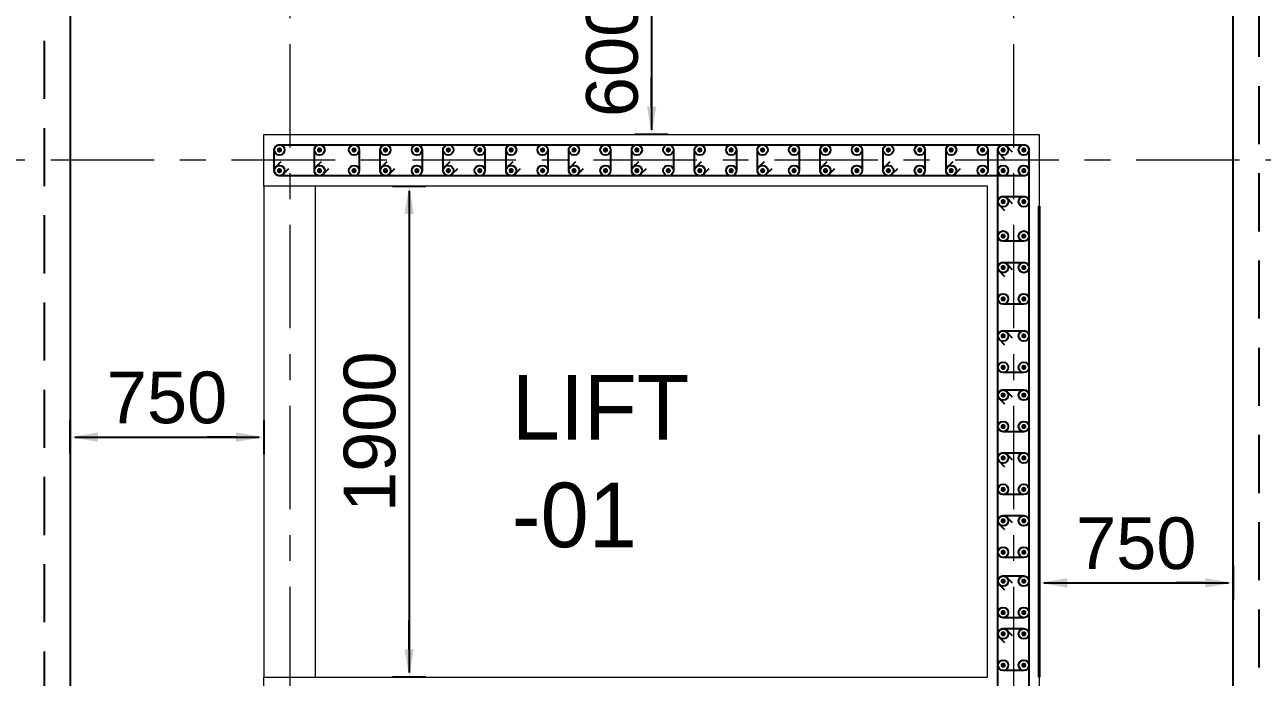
# Model space of a CAD drawing. Extents: x 1878645 to 3043969, y -1160829 to -603973.
# Drawn here: x 2382392 to 2387180, y -637945 to -635420 of the extents above; entities that cross this region are included whole.
import ezdxf

# ---------------------------------------------------------------- set-up
doc = ezdxf.new("R2010")
doc.units = 0
doc.header["$LTSCALE"] = 100
doc.header["$PDMODE"] = 66
doc.linetypes.add('Grids', pattern=[7, 4, -1, 1, -1])
doc.linetypes.add('SCHidden', pattern=[0.375, 0.25, -0.125])
doc.layers.get('Defpoints').update_dxf_attribs({"lineweight": 0})
for name, color, linetype in [('A-ANNO-TEXT', 8, 'Continuous'), ('A-DIMN-100', 5, 'Continuous'), ('Dim', 3, 'Continuous'), ('Footing', 5, 'Continuous'), ('Link', 225, 'Continuous'), ('PCC', 2, 'Continuous'), ('Reinforcement', 4, 'Continuous')]:
    doc.layers.add(name, color=color, linetype=linetype)
for name, color, linetype, lineweight in [('A-GRID', 8, 'Grids', 0), ('A-WALL-BRCK', 7, 'Continuous', 0), ('ECO COL', 6, 'Continuous', 0), ('ECO-COL', 6, 'Continuous', 35)]:
    doc.layers.add(name, color=color, linetype=linetype, lineweight=lineweight)
doc.styles.add('ARIAL', font='arial.ttf')
doc.styles.add('DIM-1', font='ARIALN.TTF')
doc.dimstyles.new('A-150-DIM-EXT_MAIN(FT)', dxfattribs={"dimscale": 0, "dimtxt": 200, "dimasz": 18, "dimexe": 100, "dimexo": 100, "dimgap": 50, "dimtad": 1, "dimdec": 0, "dimdsep": 46, "dimtxsty": 'ARIAL', "dimblk": 'A3', "dimcen": 0.025, "dimse1": 1, "dimse2": 1, "dimclrd": 256, "dimclre": 256, "dimclrt": 7, "dimazin": 2, "dimtfac": 1, "dimtdec": 0, "dimtix": 1, "dimtmove": 2, "dimatfit": 3, "dimldrblk": 'WSA-DOT-100', "dimfxl": 1, "dimtolj": 1, "dimtzin": 0, "dimarcsym": 0})

# ---------------------------------------------------------------- blocks, each defined once
blk = doc.blocks.new('A2')
at = {"layer": 'Dim', "linetype": 'ByBlock', "lineweight": -2, "extrusion": (0, 0, -1)}
blk.add_lwpolyline([(6, 0), (12.2, 0)], dxfattribs=at)
blk.add_solid([(6, -1), (0, 0), (6, 1)], dxfattribs=at)
blk = doc.blocks.new('A3')
at = {"layer": 'Dim', "linetype": 'ByBlock', "lineweight": -2}
blk.add_line((0, 3.59), (0, -3.59), dxfattribs=at)
blk.add_blockref('A2', (0, 0), dxfattribs=at)
blk = doc.blocks.new('*D320')
at = {"layer": 'Defpoints', "color": 0, "transparency": 16777216}
for p in [(2383517.5, -636044.9), (2383517.5, -637944.9), (2383879.3, -637944.9)]:
    blk.add_point(p, dxfattribs=at)
at = {"layer": 'Dim', "lineweight": -2, "transparency": 16777216}
blk.add_line((2383879.3, -636062.9), (2383879.3, -637926.9), dxfattribs=at)
at = {"layer": 'Dim', "lineweight": -2, "transparency": 16777216, "xscale": 18, "yscale": 18, "zscale": 18}
for p, rotation in [((2383879.3, -636044.9), 90), ((2383879.3, -637944.9), 270)]:
    blk.add_blockref('A3', p, dxfattribs=dict(at, rotation=rotation))
at = {"layer": 'Dim', "color": 7, "transparency": 16777216, "insert": (2383727.2, -636994.9), "char_height": 200, "attachment_point": 5, "rotation": 90, "style": 'ARIAL'}
blk.add_mtext('\\A1;1900', dxfattribs=at)
blk = doc.blocks.new('WSA-DOT-100')
at = {"layer": 'A-DIMN-100', "color": 5}
for p, q in [((0, -200), (0, 200)), ((-200, 0), (200, 0))]:
    blk.add_line(p, q, dxfattribs=at)
at = {"layer": 'A-DIMN-100', "color": 1, "const_width": 60}
blk.add_lwpolyline([(-30, 0, 1), (30, 0, 1)], format="xyb", close=True, dxfattribs=at)
blk = doc.blocks.new('*D745')
at = {"layer": 'Defpoints', "color": 0, "transparency": 16777216}
for p in [(2387067.5, -635244.9), (2387067.5, -640844.9), (2387550, -640844.9)]:
    blk.add_point(p, dxfattribs=at)
at = {"layer": 'Dim', "lineweight": -2, "transparency": 16777216}
blk.add_line((2387550, -635262.9), (2387550, -640826.9), dxfattribs=at)
at = {"layer": 'Dim', "lineweight": -2, "transparency": 16777216, "xscale": 18, "yscale": 18, "zscale": 18}
for p, rotation in [((2387550, -635244.9), 90), ((2387550, -640844.9), 270)]:
    blk.add_blockref('A3', p, dxfattribs=dict(at, rotation=rotation))
at = {"layer": 'Dim', "color": 7, "transparency": 16777216, "insert": (2387397.8, -638044.9), "char_height": 200, "attachment_point": 5, "rotation": 90, "style": 'ARIAL'}
blk.add_mtext('\\A1;5600', dxfattribs=at)
blk = doc.blocks.new('*D747')
at = {"layer": 'Defpoints', "color": 0, "transparency": 16777216}
for p in [(2384817.5, -635244.9), (2384817.5, -635844.9), (2384817.5, -635844.9)]:
    blk.add_point(p, dxfattribs=at)
at = {"layer": 'Dim', "lineweight": -2, "transparency": 16777216}
blk.add_line((2384817.5, -635262.9), (2384817.5, -635826.9), dxfattribs=at)
at = {"layer": 'Dim', "lineweight": -2, "transparency": 16777216, "xscale": 18, "yscale": 18, "zscale": 18}
for p, rotation in [((2384817.5, -635244.9), 90), ((2384817.5, -635844.9), 270)]:
    blk.add_blockref('A3', p, dxfattribs=dict(at, rotation=rotation))
at = {"layer": 'Dim', "color": 7, "transparency": 16777216, "insert": (2384665.4, -635544.9), "char_height": 200, "attachment_point": 5, "rotation": 90, "style": 'ARIAL'}
blk.add_mtext('\\A1;600', dxfattribs=at)
blk = doc.blocks.new('*D748')
at = {"layer": 'Defpoints', "color": 0, "transparency": 16777216}
for p in [(2382567.5, -636995.9), (2383317.5, -636995.9), (2383317.5, -637015.8)]:
    blk.add_point(p, dxfattribs=at)
at = {"layer": 'Dim', "lineweight": -2, "transparency": 16777216}
blk.add_line((2382585.5, -637015.8), (2383299.5, -637015.8), dxfattribs=at)
at = {"layer": 'Dim', "lineweight": -2, "transparency": 16777216, "xscale": 18, "yscale": 18, "zscale": 18, "rotation": 180}
blk.add_blockref('A3', (2382567.5, -637015.8), dxfattribs=at)
at = {"layer": 'Dim', "lineweight": -2, "transparency": 16777216, "xscale": 18, "yscale": 18, "zscale": 18}
blk.add_blockref('A3', (2383317.5, -637015.8), dxfattribs=at)
at = {"layer": 'Dim', "color": 7, "transparency": 16777216, "insert": (2382942.5, -636863.7), "char_height": 200, "attachment_point": 5, "style": 'ARIAL'}
blk.add_mtext('\\A1;750', dxfattribs=at)
blk = doc.blocks.new('*D753')
at = {"layer": 'Defpoints', "color": 0, "transparency": 16777216}
for p in [(2382109.4, -635244.9), (2382567.5, -635244.9), (2382232.8, -635944.9)]:
    blk.add_point(p, dxfattribs=at)
at = {"layer": 'Dim', "lineweight": -2, "transparency": 16777216}
blk.add_line((2382109.4, -635926.9), (2382109.4, -635262.9), dxfattribs=at)
at = {"layer": 'Dim', "lineweight": -2, "transparency": 16777216, "xscale": 18, "yscale": 18, "zscale": 18}
for p, rotation in [((2382109.4, -635244.9), 90), ((2382109.4, -635944.9), 270)]:
    blk.add_blockref('A3', p, dxfattribs=dict(at, rotation=rotation))
at = {"layer": 'Dim', "color": 7, "transparency": 16777216, "insert": (2381957.3, -635594.9), "char_height": 200, "attachment_point": 5, "rotation": 90, "style": 'ARIAL'}
blk.add_mtext('\\A1;700', dxfattribs=at)
blk = doc.blocks.new('*D757')
at = {"layer": 'Defpoints', "color": 0, "transparency": 16777216}
for p in [(2386317.5, -637575.1), (2387067.5, -637575.1), (2387067.5, -637579.8)]:
    blk.add_point(p, dxfattribs=at)
at = {"layer": 'Dim', "lineweight": -2, "transparency": 16777216}
blk.add_line((2386335.5, -637579.8), (2387049.5, -637579.8), dxfattribs=at)
at = {"layer": 'Dim', "lineweight": -2, "transparency": 16777216, "xscale": 18, "yscale": 18, "zscale": 18, "rotation": 180}
blk.add_blockref('A3', (2386317.5, -637579.8), dxfattribs=at)
at = {"layer": 'Dim', "lineweight": -2, "transparency": 16777216, "xscale": 18, "yscale": 18, "zscale": 18}
blk.add_blockref('A3', (2387067.5, -637579.8), dxfattribs=at)
at = {"layer": 'Dim', "color": 7, "transparency": 16777216, "insert": (2386692.5, -637427.7), "char_height": 200, "attachment_point": 5, "style": 'ARIAL'}
blk.add_mtext('\\A1;750', dxfattribs=at)

msp = doc.modelspace()

# ---------------------------------------------------------------- linework, layer by layer
at = {"layer": 'A-GRID'}
for p, q in [((2383417.50611, -634094.92535), (2383417.50611, -641994.92535)), ((2386217.50008, -634094.92535), (2386217.50008, -641994.92535)), ((2387792.50008, -635944.92535), (2381392.50008, -635944.92535))]:
    msp.add_line(p, q, dxfattribs=at)
at = {"layer": 'A-WALL-BRCK'}
msp.add_lwpolyline([(2383517.50008, -636044.92535), (2383317.50008, -636044.92535), (2383317.50008, -637944.92535), (2383517.50008, -637944.92535)], close=True, dxfattribs=at)
at = {"layer": 'ECO COL', "color": 4}
msp.add_lwpolyline([(2383317.50008, -635844.92535), (2386317.50008, -635844.92535), (2386317.50008, -640244.92535), (2383317.50008, -640244.92535), (2383317.50008, -640044.92535), (2386117.50008, -640044.92535), (2386117.50008, -638144.92535), (2383317.50008, -638144.92535), (2383317.50008, -637944.92535), (2386117.50008, -637944.92535), (2386117.50008, -636044.92535), (2383317.50008, -636044.92535), (2383317.50008, -635844.92535)], dxfattribs=at)
at = {"layer": 'ECO-COL', "color": 4}
for points in [[(2386317.50008, -637944.92535), (2386317.50008, -636122.95709)], [(2386317.50008, -636122.96971), (2386317.50008, -637944.92535)]]:
    msp.add_lwpolyline(points, dxfattribs=at)
at = {"layer": 'Footing'}
msp.add_lwpolyline([(2382567.50008, -640844.92535), (2387067.50008, -640844.92535), (2387067.50008, -635244.92535), (2382567.50008, -635244.92535)], close=True, dxfattribs=at)
at = {"layer": 'Link'}
for points in [[(2383412.85543, -635977.85435), (2383391.64219, -635999.06751, -0.6681779738), (2383357.50008, -635984.92535), (2383357.50008, -635904.92535, -0.4142135624), (2383377.50008, -635884.92535), (2386257.50008, -635884.92535, -0.4142135624), (2386277.50008, -635904.92535), (2386277.50008, -635984.92535, -0.4142135624), (2386257.50008, -636004.92535), (2383377.50008, -636004.92535, -0.6681793021), (2383363.35797, -635970.78319), (2383384.57122, -635949.57002)], [(2383567.85648, -635977.85435), (2383546.64324, -635999.06751, -0.6681779738), (2383512.50113, -635984.92535), (2383512.50113, -635904.92535, -0.4142135624), (2383532.50113, -635884.92535), (2383666.10113, -635884.92535, -0.4140671234), (2383686.10113, -635904.92535), (2383686.10113, -635984.92535, -0.4140671234), (2383666.10113, -636004.92535), (2383532.50113, -636004.92535, -0.6681793021), (2383518.35902, -635970.78319), (2383539.57226, -635949.57002)], [(2383823.05648, -635977.85435), (2383801.84324, -635999.06751, -0.6681779738), (2383767.70113, -635984.92535), (2383767.70113, -635904.92535, -0.4142135624), (2383787.70113, -635884.92535), (2383909.31113, -635884.92535, -0.4140671234), (2383929.31113, -635904.92535), (2383929.31113, -635984.92535, -0.4140671234), (2383909.31113, -636004.92535), (2383787.70113, -636004.92535, -0.6681793021), (2383773.55902, -635970.78319), (2383794.77226, -635949.57002)], [(2384066.25648, -635977.85435), (2384045.04324, -635999.06751, -0.6681779738), (2384010.91113, -635984.92535), (2384010.91113, -635904.92535, -0.4143600166), (2384030.91113, -635884.92535), (2384152.51113, -635884.92535, -0.4140671234), (2384172.51113, -635904.92535), (2384172.51113, -635984.92535, -0.4140671234), (2384152.51113, -636004.92535), (2384030.91113, -636004.92535, -0.6683601251), (2384016.75902, -635970.78319), (2384037.97226, -635949.57002)], [(2384309.45648, -635977.85435), (2384288.24324, -635999.06751, -0.6681779738), (2384254.11113, -635984.92535), (2384254.11113, -635904.92535, -0.4143600166), (2384274.11113, -635884.92535), (2384395.71113, -635884.92535, -0.4140671234), (2384415.71113, -635904.92535), (2384415.71113, -635984.92535, -0.4140671234), (2384395.71113, -636004.92535), (2384274.11113, -636004.92535, -0.6683601251), (2384259.95902, -635970.78319), (2384281.17226, -635949.57002)], [(2384552.65648, -635977.85435), (2384531.44324, -635999.06751, -0.6681779738), (2384497.31113, -635984.92535), (2384497.31113, -635904.92535, -0.4143600166), (2384517.31113, -635884.92535), (2384638.91113, -635884.92535, -0.4140671234), (2384658.91113, -635904.92535), (2384658.91113, -635984.92535, -0.4140671234), (2384638.91113, -636004.92535), (2384517.31113, -636004.92535, -0.6683601251), (2384503.15902, -635970.78319), (2384524.37226, -635949.57002)], [(2384795.85648, -635977.85435), (2384774.64324, -635999.06751, -0.6681779738), (2384740.51113, -635984.92535), (2384740.51113, -635904.92535, -0.4143600166), (2384760.51113, -635884.92535), (2384882.11113, -635884.92535, -0.4140671234), (2384902.11113, -635904.92535), (2384902.11113, -635984.92535, -0.4140671234), (2384882.11113, -636004.92535), (2384760.51113, -636004.92535, -0.6683601251), (2384746.35902, -635970.78319), (2384767.57226, -635949.57002)], [(2385039.05648, -635977.85435), (2385017.84324, -635999.06751, -0.6681779738), (2384983.71113, -635984.92535), (2384983.71113, -635904.92535, -0.4143600166), (2385003.71113, -635884.92535), (2385125.31113, -635884.92535, -0.4140671234), (2385145.31113, -635904.92535), (2385145.31113, -635984.92535, -0.4140671234), (2385125.31113, -636004.92535), (2385003.71113, -636004.92535, -0.6683601251), (2384989.55902, -635970.78319), (2385010.77226, -635949.57002)], [(2385282.25648, -635977.85435), (2385261.04324, -635999.06751, -0.6681779738), (2385226.91113, -635984.92535), (2385226.91113, -635904.92535, -0.4143600166), (2385246.91113, -635884.92535), (2385368.51113, -635884.92535, -0.4140671234), (2385388.51113, -635904.92535), (2385388.51113, -635984.92535, -0.4140671234), (2385368.51113, -636004.92535), (2385246.91113, -636004.92535, -0.6683601251), (2385232.75902, -635970.78319), (2385253.97226, -635949.57002)], [(2385525.45648, -635977.85435), (2385504.24324, -635999.06751, -0.6681779738), (2385470.11113, -635984.92535), (2385470.11113, -635904.92535, -0.4143600166), (2385490.11113, -635884.92535), (2385611.71113, -635884.92535, -0.4140671234), (2385631.71113, -635904.92535), (2385631.71113, -635984.92535, -0.4140671234), (2385611.71113, -636004.92535), (2385490.11113, -636004.92535, -0.6683601251), (2385475.95902, -635970.78319), (2385497.17226, -635949.57002)], [(2385768.65648, -635977.85435), (2385747.44324, -635999.06751, -0.6681779738), (2385713.31113, -635984.92535), (2385713.31113, -635904.92535, -0.4143600166), (2385733.31113, -635884.92535), (2385854.91113, -635884.92535, -0.4140671234), (2385874.91113, -635904.92535), (2385874.91113, -635984.92535, -0.4140671234), (2385854.91113, -636004.92535), (2385733.31113, -636004.92535, -0.6683601251), (2385719.15902, -635970.78319), (2385740.37226, -635949.57002)], [(2386011.85648, -635977.85435), (2385990.64324, -635999.06751, -0.6681779738), (2385956.51113, -635984.92535), (2385956.51113, -635904.92535, -0.4143600166), (2385976.51113, -635884.92535), (2386098.11113, -635884.92535, -0.4140671234), (2386118.11113, -635904.92535), (2386118.11113, -635984.92535, -0.4140671234), (2386098.11113, -636004.92535), (2385976.51113, -636004.92535, -0.6683601251), (2385962.35902, -635970.78319), (2385983.57226, -635949.57002)], [(2386184.57109, -635940.2807), (2386163.35792, -635919.06746, -0.6681779738), (2386177.50008, -635884.92535), (2386257.50008, -635884.92535, -0.4142135624), (2386277.50008, -635904.92535), (2386277.50008, -640184.92535, -0.4142135624), (2386257.50008, -640204.92535), (2386177.50008, -640204.92535, -0.4142135624), (2386157.50008, -640184.92535), (2386157.50008, -635904.92535, -0.6681793021), (2386191.64224, -635890.78324), (2386212.85541, -635911.99648)], [(2386184.57109, -636139.96651), (2386163.35792, -636118.75327, -0.6681779738), (2386177.50008, -636084.61116), (2386257.50008, -636084.61116, -0.4142135624), (2386277.50008, -636104.61116), (2386277.50008, -636238.21116, -0.4140671234), (2386257.50008, -636258.21116), (2386177.50008, -636258.21116, -0.4140671234), (2386157.50008, -636238.21116), (2386157.50008, -636104.61116, -0.6681793021), (2386191.64224, -636090.46905), (2386212.85541, -636111.68229)], [(2386184.57109, -636395.16651), (2386163.35792, -636373.95327, -0.6681779738), (2386177.50008, -636339.81116), (2386257.50008, -636339.81116, -0.4142135624), (2386277.50008, -636359.81116), (2386277.50008, -636481.42116, -0.4140671234), (2386257.50008, -636501.42116), (2386177.50008, -636501.42116, -0.4140671234), (2386157.50008, -636481.42116), (2386157.50008, -636359.81116, -0.6681793021), (2386191.64224, -636345.66905), (2386212.85541, -636366.88229)], [(2386184.57109, -636659.63158), (2386163.35792, -636638.41834, -0.6681779738), (2386177.50008, -636604.28623), (2386257.50008, -636604.28623, -0.4143600166), (2386277.50008, -636624.28623), (2386277.50008, -636745.88623, -0.4140671234), (2386257.50008, -636765.88623), (2386177.50008, -636765.88623, -0.4140671234), (2386157.50008, -636745.88623), (2386157.50008, -636624.28623, -0.6683601251), (2386191.64224, -636610.13412), (2386212.85541, -636631.34736)], [(2386184.57109, -636888.65479), (2386163.35792, -636867.44155, -0.6681779738), (2386177.50008, -636833.30944), (2386257.50008, -636833.30944, -0.4143600166), (2386277.50008, -636853.30944), (2386277.50008, -636974.90944, -0.4140671234), (2386257.50008, -636994.90944), (2386177.50008, -636994.90944, -0.4140671234), (2386157.50008, -636974.90944), (2386157.50008, -636853.30944, -0.6683601251), (2386191.64224, -636839.15733), (2386212.85541, -636860.37057)], [(2386184.57109, -637131.85479), (2386163.35792, -637110.64155, -0.6681779738), (2386177.50008, -637076.50944), (2386257.50008, -637076.50944, -0.4143600166), (2386277.50008, -637096.50944), (2386277.50008, -637218.10944, -0.4140671234), (2386257.50008, -637238.10944), (2386177.50008, -637238.10944, -0.4140671234), (2386157.50008, -637218.10944), (2386157.50008, -637096.50944, -0.6683601251), (2386191.64224, -637082.35733), (2386212.85541, -637103.57057)], [(2386184.57109, -637375.05479), (2386163.35792, -637353.84155, -0.6681779738), (2386177.50008, -637319.70944), (2386257.50008, -637319.70944, -0.4143600166), (2386277.50008, -637339.70944), (2386277.50008, -637461.30944, -0.4140671234), (2386257.50008, -637481.30944), (2386177.50008, -637481.30944, -0.4140671234), (2386157.50008, -637461.30944), (2386157.50008, -637339.70944, -0.6683601251), (2386191.64224, -637325.55733), (2386212.85541, -637346.77057)], [(2386184.57109, -637608.4098), (2386163.35792, -637587.19656, -0.6681779738), (2386177.50008, -637553.06445), (2386257.50008, -637553.06445, -0.4143600166), (2386277.50008, -637573.06445), (2386277.50008, -637694.66445, -0.4140671234), (2386257.50008, -637714.66445), (2386177.50008, -637714.66445, -0.4140671234), (2386157.50008, -637694.66445), (2386157.50008, -637573.06445, -0.6683601251), (2386191.64224, -637558.91234), (2386212.85541, -637580.12558)], [(2386184.57109, -637812.20113), (2386163.35792, -637790.98789, -0.6681779738), (2386177.50008, -637756.85578), (2386257.50008, -637756.85578, -0.4143600166), (2386277.50008, -637776.85578), (2386277.50008, -637898.45578, -0.4140671234), (2386257.50008, -637918.45578), (2386177.50008, -637918.45578, -0.4140671234), (2386157.50008, -637898.45578), (2386157.50008, -637776.85578, -0.6683601251), (2386191.64224, -637762.70367), (2386212.85541, -637783.91691)]]:
    msp.add_lwpolyline(points, format="xyb", dxfattribs=at)
at = {"layer": 'PCC', "linetype": 'SCHidden', "ltscale": 9}
msp.add_lwpolyline([(2382467.50008, -640944.92535), (2387167.50008, -640944.92535), (2387167.50008, -635144.92535), (2382467.50008, -635144.92535)], close=True, dxfattribs=at)
at = {"layer": 'Reinforcement', "color": 4}
for points in [[(2383377.49904, -635909.92535, 10, 10, 1), (2383377.49904, -635899.92535, 10, 10, 1)], [(2383532.50113, -635909.92535, 10, 10, 1), (2383532.50113, -635899.92535, 10, 10, 1)], [(2383532.50113, -635909.92535, 10, 10, 1), (2383532.50113, -635899.92535, 10, 10, 1)], [(2383666.10113, -635909.92535, 10, 10, 1), (2383666.10113, -635899.92535, 10, 10, 1)], [(2383787.70113, -635909.92535, 10, 10, 1), (2383787.70113, -635899.92535, 10, 10, 1)], [(2383909.31113, -635909.92535, 10, 10, 1), (2383909.31113, -635899.92535, 10, 10, 1)], [(2384030.91113, -635909.92535, 10, 10, 1), (2384030.91113, -635899.92535, 10, 10, 1)], [(2384152.51113, -635909.92535, 10, 10, 1), (2384152.51113, -635899.92535, 10, 10, 1)], [(2384274.11113, -635909.92535, 10, 10, 1), (2384274.11113, -635899.92535, 10, 10, 1)], [(2384395.71113, -635909.92535, 10, 10, 1), (2384395.71113, -635899.92535, 10, 10, 1)], [(2384517.31113, -635909.92535, 10, 10, 1), (2384517.31113, -635899.92535, 10, 10, 1)], [(2384638.91113, -635909.92535, 10, 10, 1), (2384638.91113, -635899.92535, 10, 10, 1)], [(2384760.51113, -635909.92535, 10, 10, 1), (2384760.51113, -635899.92535, 10, 10, 1)], [(2384882.11113, -635909.92535, 10, 10, 1), (2384882.11113, -635899.92535, 10, 10, 1)], [(2385003.71113, -635909.92535, 10, 10, 1), (2385003.71113, -635899.92535, 10, 10, 1)], [(2385125.31113, -635909.92535, 10, 10, 1), (2385125.31113, -635899.92535, 10, 10, 1)], [(2385246.91113, -635909.92535, 10, 10, 1), (2385246.91113, -635899.92535, 10, 10, 1)], [(2385368.51113, -635909.92535, 10, 10, 1), (2385368.51113, -635899.92535, 10, 10, 1)], [(2385490.11113, -635909.92535, 10, 10, 1), (2385490.11113, -635899.92535, 10, 10, 1)], [(2385611.71113, -635909.92535, 10, 10, 1), (2385611.71113, -635899.92535, 10, 10, 1)], [(2385733.31113, -635909.92535, 10, 10, 1), (2385733.31113, -635899.92535, 10, 10, 1)], [(2385854.91113, -635909.92535, 10, 10, 1), (2385854.91113, -635899.92535, 10, 10, 1)], [(2385976.51113, -635909.92535, 10, 10, 1), (2385976.51113, -635899.92535, 10, 10, 1)], [(2386098.11113, -635909.92535, 10, 10, 1), (2386098.11113, -635899.92535, 10, 10, 1)], [(2386177.50113, -635909.92535, 10, 10, 1), (2386177.50113, -635899.92535, 10, 10, 1)], [(2386257.50113, -635909.92535, 10, 10, 1), (2386257.50113, -635899.92535, 10, 10, 1)], [(2386257.50113, -635909.92535, 10, 10, 1), (2386257.50113, -635899.92535, 10, 10, 1)], [(2383377.49904, -635989.92535, 10, 10, 1), (2383377.49904, -635979.92535, 10, 10, 1)], [(2383532.50113, -635989.92535, 10, 10, 1), (2383532.50113, -635979.92535, 10, 10, 1)], [(2383532.50113, -635989.92535, 10, 10, 1), (2383532.50113, -635979.92535, 10, 10, 1)], [(2383666.10113, -635989.92535, 10, 10, 1), (2383666.10113, -635979.92535, 10, 10, 1)], [(2383787.70113, -635989.92535, 10, 10, 1), (2383787.70113, -635979.92535, 10, 10, 1)], [(2383909.31113, -635989.92535, 10, 10, 1), (2383909.31113, -635979.92535, 10, 10, 1)], [(2384030.91113, -635989.92535, 10, 10, 1), (2384030.91113, -635979.92535, 10, 10, 1)], [(2384152.51113, -635989.92535, 10, 10, 1), (2384152.51113, -635979.92535, 10, 10, 1)], [(2384274.11113, -635989.92535, 10, 10, 1), (2384274.11113, -635979.92535, 10, 10, 1)], [(2384395.71113, -635989.92535, 10, 10, 1), (2384395.71113, -635979.92535, 10, 10, 1)], [(2384517.31113, -635989.92535, 10, 10, 1), (2384517.31113, -635979.92535, 10, 10, 1)], [(2384638.91113, -635989.92535, 10, 10, 1), (2384638.91113, -635979.92535, 10, 10, 1)], [(2384760.51113, -635989.92535, 10, 10, 1), (2384760.51113, -635979.92535, 10, 10, 1)], [(2384882.11113, -635989.92535, 10, 10, 1), (2384882.11113, -635979.92535, 10, 10, 1)], [(2385003.71113, -635989.92535, 10, 10, 1), (2385003.71113, -635979.92535, 10, 10, 1)], [(2385125.31113, -635989.92535, 10, 10, 1), (2385125.31113, -635979.92535, 10, 10, 1)], [(2385246.91113, -635989.92535, 10, 10, 1), (2385246.91113, -635979.92535, 10, 10, 1)], [(2385368.51113, -635989.92535, 10, 10, 1), (2385368.51113, -635979.92535, 10, 10, 1)], [(2385490.11113, -635989.92535, 10, 10, 1), (2385490.11113, -635979.92535, 10, 10, 1)], [(2385611.71113, -635989.92535, 10, 10, 1), (2385611.71113, -635979.92535, 10, 10, 1)], [(2385733.31113, -635989.92535, 10, 10, 1), (2385733.31113, -635979.92535, 10, 10, 1)], [(2385854.91113, -635989.92535, 10, 10, 1), (2385854.91113, -635979.92535, 10, 10, 1)], [(2385976.51113, -635989.92535, 10, 10, 1), (2385976.51113, -635979.92535, 10, 10, 1)], [(2386098.11113, -635989.92535, 10, 10, 1), (2386098.11113, -635979.92535, 10, 10, 1)], [(2386177.50113, -635989.92535, 10, 10, 1), (2386177.50113, -635979.92535, 10, 10, 1)], [(2386257.50113, -635989.92535, 10, 10, 1), (2386257.50113, -635979.92535, 10, 10, 1)], [(2386257.50113, -635989.92535, 10, 10, 1), (2386257.50113, -635979.92535, 10, 10, 1)], [(2386172.50008, -636104.61116, 10, 10, 1), (2386182.50008, -636104.61116, 10, 10, 1)], [(2386172.50008, -636104.61116, 10, 10, 1), (2386182.50008, -636104.61116, 10, 10, 1)], [(2386252.50008, -636104.61116, 10, 10, 1), (2386262.50008, -636104.61116, 10, 10, 1)], [(2386252.50008, -636104.61116, 10, 10, 1), (2386262.50008, -636104.61116, 10, 10, 1)], [(2386172.50008, -636238.21116, 10, 10, 1), (2386182.50008, -636238.21116, 10, 10, 1)], [(2386252.50008, -636238.21116, 10, 10, 1), (2386262.50008, -636238.21116, 10, 10, 1)], [(2386172.50008, -636359.81116, 10, 10, 1), (2386182.50008, -636359.81116, 10, 10, 1)], [(2386252.50008, -636359.81116, 10, 10, 1), (2386262.50008, -636359.81116, 10, 10, 1)], [(2386172.50008, -636481.42116, 10, 10, 1), (2386182.50008, -636481.42116, 10, 10, 1)], [(2386252.50008, -636481.42116, 10, 10, 1), (2386262.50008, -636481.42116, 10, 10, 1)], [(2386172.50008, -636624.28623, 10, 10, 1), (2386182.50008, -636624.28623, 10, 10, 1)], [(2386252.50008, -636624.28623, 10, 10, 1), (2386262.50008, -636624.28623, 10, 10, 1)], [(2386172.50008, -636745.88623, 10, 10, 1), (2386182.50008, -636745.88623, 10, 10, 1)], [(2386252.50008, -636745.88623, 10, 10, 1), (2386262.50008, -636745.88623, 10, 10, 1)], [(2386172.50008, -636853.30944, 10, 10, 1), (2386182.50008, -636853.30944, 10, 10, 1)], [(2386252.50008, -636853.30944, 10, 10, 1), (2386262.50008, -636853.30944, 10, 10, 1)], [(2386172.50008, -636974.90944, 10, 10, 1), (2386182.50008, -636974.90944, 10, 10, 1)], [(2386252.50008, -636974.90944, 10, 10, 1), (2386262.50008, -636974.90944, 10, 10, 1)], [(2386172.50008, -637096.50944, 10, 10, 1), (2386182.50008, -637096.50944, 10, 10, 1)], [(2386252.50008, -637096.50944, 10, 10, 1), (2386262.50008, -637096.50944, 10, 10, 1)], [(2386172.50008, -637218.10944, 10, 10, 1), (2386182.50008, -637218.10944, 10, 10, 1)], [(2386252.50008, -637218.10944, 10, 10, 1), (2386262.50008, -637218.10944, 10, 10, 1)], [(2386172.50008, -637339.70944, 10, 10, 1), (2386182.50008, -637339.70944, 10, 10, 1)], [(2386252.50008, -637339.70944, 10, 10, 1), (2386262.50008, -637339.70944, 10, 10, 1)], [(2386172.50008, -637461.30944, 10, 10, 1), (2386182.50008, -637461.30944, 10, 10, 1)], [(2386252.50008, -637461.30944, 10, 10, 1), (2386262.50008, -637461.30944, 10, 10, 1)], [(2386172.50008, -637573.06445, 10, 10, 1), (2386182.50008, -637573.06445, 10, 10, 1)], [(2386252.50008, -637573.06445, 10, 10, 1), (2386262.50008, -637573.06445, 10, 10, 1)], [(2386172.50008, -637694.66445, 10, 10, 1), (2386182.50008, -637694.66445, 10, 10, 1)], [(2386252.50008, -637694.66445, 10, 10, 1), (2386262.50008, -637694.66445, 10, 10, 1)], [(2386172.50008, -637776.85578, 10, 10, 1), (2386182.50008, -637776.85578, 10, 10, 1)], [(2386252.50008, -637776.85578, 10, 10, 1), (2386262.50008, -637776.85578, 10, 10, 1)], [(2386172.50008, -637898.45578, 10, 10, 1), (2386182.50008, -637898.45578, 10, 10, 1)], [(2386252.50008, -637898.45578, 10, 10, 1), (2386262.50008, -637898.45578, 10, 10, 1)]]:
    msp.add_lwpolyline(points, format="xyseb", close=True, dxfattribs=at)
for centre in [(2383377.49904, -635904.92535), (2383532.50113, -635904.92535), (2383532.50113, -635904.92535), (2383666.10113, -635904.92535), (2383787.70113, -635904.92535), (2383909.31113, -635904.92535), (2384030.91113, -635904.92535), (2384152.51113, -635904.92535), (2384274.11113, -635904.92535), (2384395.71113, -635904.92535), (2384517.31113, -635904.92535), (2384638.91113, -635904.92535), (2384760.51113, -635904.92535), (2384882.11113, -635904.92535), (2385003.71113, -635904.92535), (2385125.31113, -635904.92535), (2385246.91113, -635904.92535), (2385368.51113, -635904.92535), (2385490.11113, -635904.92535), (2385611.71113, -635904.92535), (2385733.31113, -635904.92535), (2385854.91113, -635904.92535), (2385976.51113, -635904.92535), (2386098.11113, -635904.92535), (2386177.50113, -635904.92535), (2386257.50113, -635904.92535), (2386257.50113, -635904.92535), (2383377.49904, -635984.92535), (2383532.50113, -635984.92535), (2383532.50113, -635984.92535), (2383666.10113, -635984.92535), (2383787.70113, -635984.92535), (2383909.31113, -635984.92535), (2384030.91113, -635984.92535), (2384152.51113, -635984.92535), (2384274.11113, -635984.92535), (2384395.71113, -635984.92535), (2384517.31113, -635984.92535), (2384638.91113, -635984.92535), (2384760.51113, -635984.92535), (2384882.11113, -635984.92535), (2385003.71113, -635984.92535), (2385125.31113, -635984.92535), (2385246.91113, -635984.92535), (2385368.51113, -635984.92535), (2385490.11113, -635984.92535), (2385611.71113, -635984.92535), (2385733.31113, -635984.92535), (2385854.91113, -635984.92535), (2385976.51113, -635984.92535), (2386098.11113, -635984.92535), (2386177.50113, -635984.92535), (2386257.50113, -635984.92535), (2386257.50113, -635984.92535), (2386177.50008, -636104.61116), (2386177.50008, -636104.61116), (2386257.50008, -636104.61116), (2386257.50008, -636104.61116), (2386177.50008, -636238.21116), (2386257.50008, -636238.21116), (2386177.50008, -636359.81116), (2386257.50008, -636359.81116), (2386177.50008, -636481.42116), (2386257.50008, -636481.42116), (2386177.50008, -636624.28623), (2386257.50008, -636624.28623), (2386177.50008, -636745.88623), (2386257.50008, -636745.88623), (2386177.50008, -636853.30944), (2386257.50008, -636853.30944), (2386177.50008, -636974.90944), (2386257.50008, -636974.90944), (2386177.50008, -637096.50944), (2386257.50008, -637096.50944), (2386177.50008, -637218.10944), (2386257.50008, -637218.10944), (2386177.50008, -637339.70944), (2386257.50008, -637339.70944), (2386177.50008, -637461.30944), (2386257.50008, -637461.30944), (2386177.50008, -637573.06445), (2386257.50008, -637573.06445), (2386177.50008, -637694.66445), (2386257.50008, -637694.66445), (2386177.50008, -637776.85578), (2386257.50008, -637776.85578), (2386177.50008, -637898.45578), (2386257.50008, -637898.45578)]:
    msp.add_circle(centre, 20, dxfattribs=at)

# ---------------------------------------------------------------- texts
at = {"layer": 'A-ANNO-TEXT', "insert": (2384276.63442, -636775.29209), "char_height": 250, "width": 1157.6203655, "attachment_point": 1, "style": 'DIM-1'}
msp.add_mtext('{\\fCentury Gothic|b0|i0|c0|p34;LIFT -01}', dxfattribs=at)

# ---------------------------------------------------------------- dimensions: what is measured, and where the dimension line sits
at = {"layer": 'Dim'}
for base, p1, p2, picture, middle in [((2382109.38068, -635244.92535), (2382232.77436, -635944.92535), (2382567.50008, -635244.92535), '*D753', (2381957.26608, -635594.92535)), ((2384817.50008, -635844.92535), (2384817.50008, -635244.92535), (2384817.50008, -635844.92535), '*D747', (2384665.38549, -635544.92535)), ((2387549.96369, -640844.92535), (2387067.50008, -635244.92535), (2387067.50008, -640844.92535), '*D745', (2387397.84909, -638044.92535)), ((2383879.2936, -637944.92535), (2383517.50008, -636044.92535), (2383517.50008, -637944.92535), '*D320', (2383727.179, -636994.92535))]:
    dim = msp.add_linear_dim(base=base, p1=p1, p2=p2, angle=90, dimstyle='A-150-DIM-EXT_MAIN(FT)', override={"dimscale": 1}, dxfattribs=at)
    dim.commit()
    dim.dimension.update_dxf_attribs({"geometry": picture, "text_midpoint": middle})
for base, p1, p2, picture, middle in [((2383317.50008, -637015.81882), (2382567.50008, -636995.85221), (2383317.50008, -636995.85221), '*D748', (2382942.50008, -636863.70423)), ((2387067.50008, -637579.80062), (2386317.50008, -637575.12095), (2387067.50008, -637575.12095), '*D757', (2386692.50008, -637427.68602))]:
    dim = msp.add_linear_dim(base=base, p1=p1, p2=p2, dimstyle='A-150-DIM-EXT_MAIN(FT)', override={"dimscale": 1}, dxfattribs=at)
    dim.commit()
    dim.dimension.update_dxf_attribs({"geometry": picture, "text_midpoint": middle})

doc.saveas('drawing.dxf')
